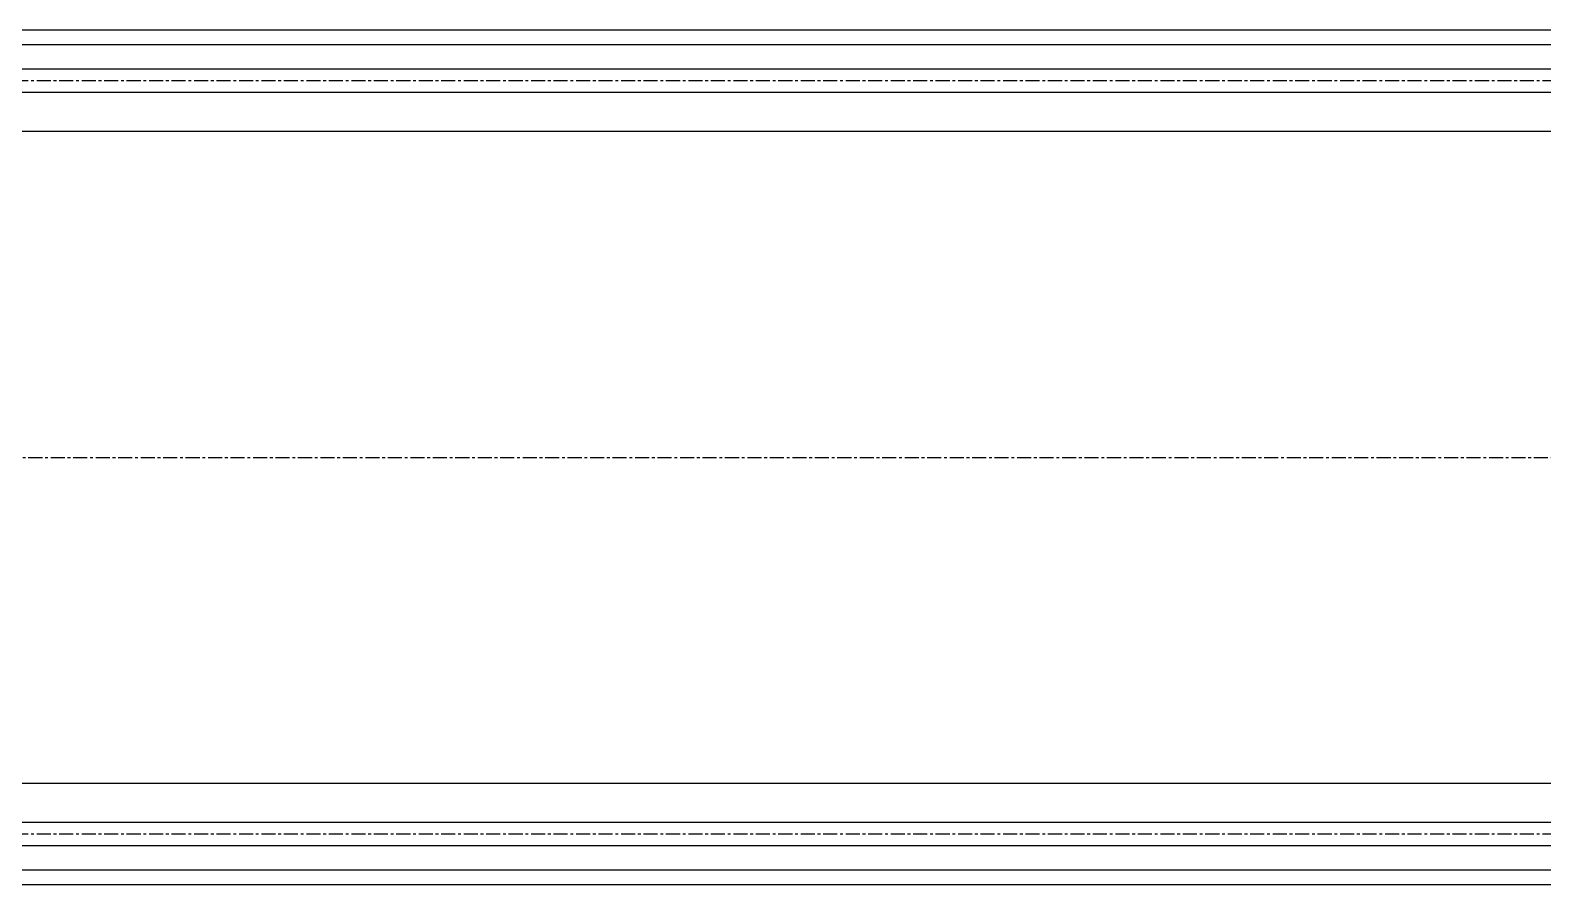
# Model space of a CAD drawing. Header units: inches. Extents: x 0 to 77285, y -118 to 40065.
# Drawn here: x 33436 to 34109, y 16506 to 16886 of the extents above; entities that cross this region are included whole.
import ezdxf

# ---------------------------------------------------------------- set-up
doc = ezdxf.new("R2010")
doc.units = ezdxf.units.IN
doc.header["$LTSCALE"] = 5
doc.header["$MEASUREMENT"] = 0
doc.linetypes.add('CENTER', pattern=[2, 1.25, -0.25, 0.25, -0.25])
for name, color, linetype in [('11', 1, 'CENTER'), ('B', 123, 'Continuous'), ('G', 231, 'Continuous')]:
    doc.layers.add(name, color=color, linetype=linetype)

# ---------------------------------------------------------------- blocks, each defined once
blk = doc.blocks.new('A$C70c684df')
for p, q in [((-190, -285), (-190, -11535)), ((-145, -285), (-145, -11535)), ((145, -285), (145, -11535)), ((190, -285), (190, -11535))]:
    blk.add_line(p, q)
at = {"layer": '11'}
for p, q in [((-167.5, -285), (-167.5, -11535)), ((0, -11535), (0, -285)), ((167.5, -285), (167.5, -11535))]:
    blk.add_line(p, q, dxfattribs=at)
at = {"layer": 'B'}
for p, q in [((-172.65, -285), (-172.65, -11535)), ((-162.35, -285), (-162.35, -11535)), ((162.35, -285), (162.35, -11535)), ((172.65, -285), (172.65, -11535))]:
    blk.add_line(p, q, dxfattribs=at)
at = {"layer": 'G'}
for p, q in [((-183.5, -285), (-183.5, -11535)), ((183.5, -285), (183.5, -11535))]:
    blk.add_line(p, q, dxfattribs=at)

msp = doc.modelspace()

# ---------------------------------------------------------------- block references
at = {"rotation": 270}
msp.add_blockref('A$C70c684df', (36979.6497809, 16695.55047629), dxfattribs=at)

doc.saveas('drawing.dxf')
